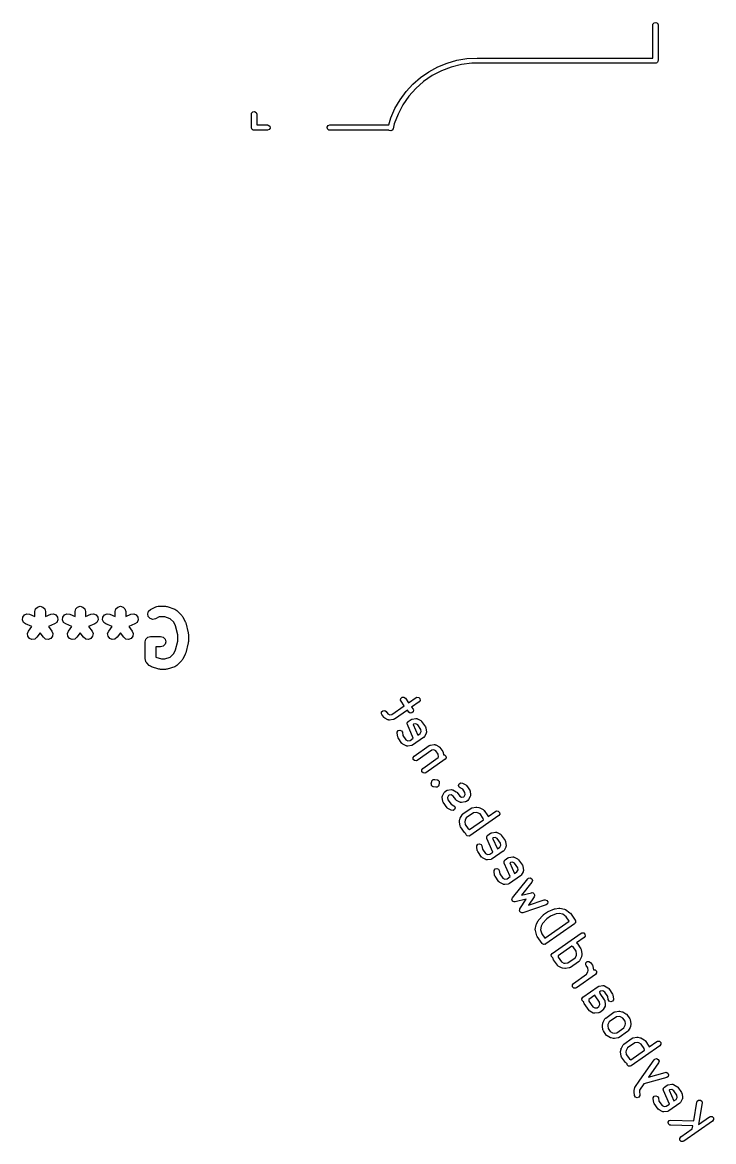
# Model space of a CAD drawing. Extents: x 96.8 to 191.9, y -145.5 to -71.1.
# Drawn here: x 96.78 to 116.47, y -134.67 to -102.8 of the extents above; entities that cross this region are included whole.
import ezdxf

# ---------------------------------------------------------------- set-up
doc = ezdxf.new("R2010")
doc.units = 0
doc.layers.add('BLACK', color=7, linetype='CONTINUOUS')

msp = doc.modelspace()

# ---------------------------------------------------------------- linework, layer by layer
at = {"layer": 'BLACK', "linetype": 'CONTINUOUS'}
for p, q in [((114.733, -102.87), (114.738, -102.844)), ((114.733, -103.811), (114.733, -102.87)), ((114.738, -102.844), (114.77, -102.805)), ((114.77, -102.805), (114.821, -102.796)), ((114.821, -102.796), (114.865, -102.822)), ((114.865, -102.822), (114.883, -102.87)), ((114.883, -102.87), (114.883, -103.886)), ((108.877, -103.953), (109.155, -103.875)), ((109.155, -103.875), (109.44, -103.827)), ((109.44, -103.827), (109.728, -103.811)), ((109.728, -103.811), (109.728, -103.811)), ((109.728, -103.811), (114.733, -103.811)), ((114.882, -103.899), (114.88, -103.902)), ((114.883, -103.886), (114.881, -103.896)), ((114.881, -103.896), (114.882, -103.899)), ((108.119, -104.365), (108.356, -104.2)), ((108.356, -104.2), (108.61, -104.062)), ((108.717, -104.173), (108.453, -104.311)), ((108.61, -104.062), (108.877, -103.953)), ((108.995, -104.068), (108.717, -104.173)), ((109.284, -103.997), (108.995, -104.068)), ((109.579, -103.961), (109.284, -103.997)), ((109.728, -103.961), (109.579, -103.961)), ((114.808, -103.961), (109.728, -103.961)), ((109.728, -103.961), (109.728, -103.961)), ((114.826, -103.954), (114.808, -103.961)), ((114.846, -103.951), (114.826, -103.954)), ((114.85, -103.946), (114.846, -103.951)), ((114.856, -103.943), (114.85, -103.946)), ((114.866, -103.927), (114.856, -103.943)), ((114.878, -103.912), (114.866, -103.927)), ((114.88, -103.902), (114.878, -103.912)), ((107.901, -104.555), (108.119, -104.365)), ((108.208, -104.48), (107.985, -104.676)), ((108.453, -104.311), (108.208, -104.48)), ((107.536, -105.001), (107.706, -104.768)), ((107.706, -104.768), (107.901, -104.555)), ((107.985, -104.676), (107.787, -104.899)), ((107.392, -105.251), (107.536, -105.001)), ((107.618, -105.143), (107.479, -105.406)), ((107.787, -104.899), (107.618, -105.143)), ((103.303, -105.41), (103.308, -105.384)), ((103.303, -105.791), (103.303, -105.41)), ((103.308, -105.384), (103.34, -105.345)), ((103.34, -105.345), (103.391, -105.336)), ((103.391, -105.336), (103.435, -105.362)), ((103.435, -105.362), (103.453, -105.41)), ((103.453, -105.41), (103.453, -105.716)), ((107.276, -105.516), (107.392, -105.251)), ((107.479, -105.406), (107.373, -105.684)), ((103.31, -105.809), (103.303, -105.791)), ((103.313, -105.828), (103.31, -105.809)), ((103.453, -105.716), (103.759, -105.716)), ((103.759, -105.716), (103.785, -105.721)), ((103.785, -105.721), (103.824, -105.753)), ((103.833, -105.804), (103.807, -105.848)), ((103.824, -105.753), (103.833, -105.804)), ((105.463, -105.778), (105.489, -105.734)), ((105.472, -105.828), (105.463, -105.778)), ((105.489, -105.734), (105.537, -105.716)), ((105.537, -105.716), (107.215, -105.716)), ((107.215, -105.716), (107.276, -105.516)), ((107.373, -105.684), (107.337, -105.828)), ((103.318, -105.833), (103.313, -105.828)), ((103.321, -105.839), (103.318, -105.833)), ((103.337, -105.849), (103.321, -105.839)), ((103.352, -105.861), (103.337, -105.849)), ((103.362, -105.863), (103.352, -105.861)), ((103.365, -105.865), (103.362, -105.863)), ((103.368, -105.864), (103.365, -105.865)), ((103.378, -105.866), (103.368, -105.864)), ((103.759, -105.866), (103.378, -105.866)), ((103.807, -105.848), (103.759, -105.866)), ((105.511, -105.861), (105.472, -105.828)), ((105.537, -105.866), (105.511, -105.861)), ((107.218, -105.866), (105.537, -105.866)), ((107.224, -105.874), (107.218, -105.866)), ((107.269, -105.885), (107.224, -105.874)), ((107.312, -105.867), (107.269, -105.885)), ((107.337, -105.828), (107.312, -105.867)), ((107.337, -105.828), (107.337, -105.828)), ((97.1371, -119.574), (97.1572, -119.499)), ((97.1572, -119.499), (97.2121, -119.444)), ((97.2121, -119.444), (97.2871, -119.424)), ((97.2871, -119.424), (97.3621, -119.444)), ((97.3621, -119.444), (97.417, -119.499)), ((97.417, -119.499), (97.4371, -119.574)), ((98.28, -119.574), (98.3001, -119.499)), ((98.3001, -119.499), (98.355, -119.444)), ((98.355, -119.444), (98.43, -119.424)), ((98.43, -119.424), (98.505, -119.444)), ((98.505, -119.444), (98.5599, -119.499)), ((98.5599, -119.499), (98.58, -119.574)), ((99.4229, -119.574), (99.443, -119.499)), ((99.443, -119.499), (99.4979, -119.444)), ((99.4979, -119.444), (99.5729, -119.424)), ((99.5729, -119.424), (99.6479, -119.444)), ((99.6479, -119.444), (99.7028, -119.499)), ((99.7028, -119.499), (99.7229, -119.574)), ((100.376, -119.563), (100.434, -119.511)), ((100.434, -119.511), (100.577, -119.44)), ((100.577, -119.44), (100.611, -119.433)), ((100.611, -119.433), (100.644, -119.424)), ((100.644, -119.424), (100.859, -119.424)), ((100.859, -119.424), (100.882, -119.43)), ((100.882, -119.43), (100.906, -119.432)), ((100.906, -119.432), (101.12, -119.503)), ((101.12, -119.503), (101.149, -119.522)), ((96.7815, -119.81), (96.7907, -119.733)), ((96.8121, -119.881), (96.7815, -119.81)), ((96.7907, -119.733), (96.8372, -119.67)), ((96.8372, -119.67), (96.9086, -119.64)), ((96.9086, -119.64), (96.9857, -119.649)), ((96.9857, -119.649), (97.1371, -119.71)), ((97.1371, -119.71), (97.1371, -119.574)), ((97.4371, -119.574), (97.4371, -119.71)), ((97.4371, -119.71), (97.5886, -119.649)), ((97.5886, -119.649), (97.6657, -119.64)), ((97.6657, -119.64), (97.737, -119.67)), ((97.737, -119.67), (97.7836, -119.733)), ((97.7928, -119.81), (97.7622, -119.881)), ((97.7836, -119.733), (97.7928, -119.81)), ((97.9244, -119.81), (97.9336, -119.733)), ((97.955, -119.881), (97.9244, -119.81)), ((97.9336, -119.733), (97.9801, -119.67)), ((97.9801, -119.67), (98.0515, -119.64)), ((98.0515, -119.64), (98.1286, -119.649)), ((98.1286, -119.649), (98.28, -119.71)), ((98.28, -119.71), (98.28, -119.574)), ((98.58, -119.574), (98.58, -119.71)), ((98.58, -119.71), (98.7314, -119.649)), ((98.7314, -119.649), (98.8085, -119.64)), ((98.8085, -119.64), (98.8799, -119.67)), ((98.8799, -119.67), (98.9264, -119.733)), ((98.9356, -119.81), (98.905, -119.881)), ((98.9264, -119.733), (98.9356, -119.81)), ((99.0672, -119.81), (99.0764, -119.733)), ((99.0978, -119.881), (99.0672, -119.81)), ((99.0764, -119.733), (99.123, -119.67)), ((99.123, -119.67), (99.1943, -119.64)), ((99.1943, -119.64), (99.2714, -119.649)), ((99.2714, -119.649), (99.4229, -119.71)), ((99.4229, -119.71), (99.4229, -119.574)), ((99.7229, -119.574), (99.7229, -119.71)), ((99.7229, -119.71), (99.8743, -119.649)), ((99.8743, -119.649), (99.9514, -119.64)), ((99.9514, -119.64), (100.023, -119.67)), ((100.023, -119.67), (100.069, -119.733)), ((100.078, -119.81), (100.048, -119.881)), ((100.069, -119.733), (100.078, -119.81)), ((100.352, -119.636), (100.376, -119.563)), ((100.367, -119.712), (100.352, -119.636)), ((100.419, -119.771), (100.367, -119.712)), ((100.492, -119.795), (100.419, -119.771)), ((100.569, -119.78), (100.492, -119.795)), ((100.68, -119.724), (100.569, -119.78)), ((100.834, -119.724), (100.68, -119.724)), ((100.992, -119.776), (100.834, -119.724)), ((101.092, -119.877), (100.992, -119.776)), ((101.149, -119.522), (101.179, -119.539)), ((101.179, -119.539), (101.322, -119.682)), ((101.322, -119.682), (101.334, -119.703)), ((101.334, -119.703), (101.35, -119.721)), ((101.35, -119.721), (101.421, -119.864)), ((96.8743, -119.927), (96.8121, -119.881)), ((97.0497, -119.998), (96.8743, -119.927)), ((96.9239, -120.199), (96.9529, -120.127)), ((96.9529, -120.127), (97.0497, -119.998)), ((97.7, -119.927), (97.5246, -119.998)), ((97.5246, -119.998), (97.6214, -120.127)), ((97.6214, -120.127), (97.6504, -120.199)), ((97.7622, -119.881), (97.7, -119.927)), ((98.0171, -119.927), (97.955, -119.881)), ((98.1926, -119.998), (98.0171, -119.927)), ((98.0668, -120.199), (98.0957, -120.127)), ((98.0957, -120.127), (98.1926, -119.998)), ((98.8429, -119.927), (98.6674, -119.998)), ((98.6674, -119.998), (98.7643, -120.127)), ((98.7643, -120.127), (98.7932, -120.199)), ((98.905, -119.881), (98.8429, -119.927)), ((99.16, -119.927), (99.0978, -119.881)), ((99.3354, -119.998), (99.16, -119.927)), ((99.2096, -120.199), (99.2386, -120.127)), ((99.2386, -120.127), (99.3354, -119.998)), ((99.9857, -119.927), (99.8103, -119.998)), ((99.8103, -119.998), (99.9071, -120.127)), ((99.9071, -120.127), (99.9361, -120.199)), ((100.048, -119.881), (99.9857, -119.927)), ((101.146, -119.983), (101.092, -119.877)), ((101.209, -120.235), (101.146, -119.983)), ((101.421, -119.864), (101.425, -119.88)), ((101.425, -119.88), (101.433, -119.895)), ((101.433, -119.895), (101.504, -120.18)), ((96.9349, -120.276), (96.9239, -120.199)), ((96.9829, -120.337), (96.9349, -120.276)), ((97.0549, -120.366), (96.9829, -120.337)), ((97.1318, -120.355), (97.0549, -120.366)), ((97.1929, -120.307), (97.1318, -120.355)), ((97.2871, -120.181), (97.1929, -120.307)), ((97.3814, -120.307), (97.2871, -120.181)), ((97.4425, -120.355), (97.3814, -120.307)), ((97.5194, -120.366), (97.4425, -120.355)), ((97.5914, -120.337), (97.5194, -120.366)), ((97.6394, -120.276), (97.5914, -120.337)), ((97.6504, -120.199), (97.6394, -120.276)), ((98.0778, -120.276), (98.0668, -120.199)), ((98.1257, -120.337), (98.0778, -120.276)), ((98.1978, -120.366), (98.1257, -120.337)), ((98.2746, -120.355), (98.1978, -120.366)), ((98.3357, -120.307), (98.2746, -120.355)), ((98.43, -120.181), (98.3357, -120.307)), ((98.5243, -120.307), (98.43, -120.181)), ((98.5854, -120.355), (98.5243, -120.307)), ((98.6622, -120.366), (98.5854, -120.355)), ((98.7343, -120.337), (98.6622, -120.366)), ((98.7822, -120.276), (98.7343, -120.337)), ((98.7932, -120.199), (98.7822, -120.276)), ((99.2206, -120.276), (99.2096, -120.199)), ((99.2686, -120.337), (99.2206, -120.276)), ((99.3406, -120.366), (99.2686, -120.337)), ((99.4175, -120.355), (99.3406, -120.366)), ((99.4786, -120.307), (99.4175, -120.355)), ((99.5729, -120.181), (99.4786, -120.307)), ((99.6671, -120.307), (99.5729, -120.181)), ((99.7282, -120.355), (99.6671, -120.307)), ((99.8051, -120.366), (99.7282, -120.355)), ((99.8771, -120.337), (99.8051, -120.366)), ((99.9251, -120.276), (99.8771, -120.337)), ((99.9361, -120.199), (99.9251, -120.276)), ((100.28, -120.431), (100.3, -120.356)), ((100.28, -120.931), (100.28, -120.431)), ((100.3, -120.356), (100.355, -120.301)), ((100.355, -120.301), (100.43, -120.281)), ((100.43, -120.281), (100.716, -120.281)), ((100.716, -120.281), (100.791, -120.301)), ((100.791, -120.301), (100.846, -120.356)), ((100.846, -120.356), (100.866, -120.431)), ((100.866, -120.431), (100.846, -120.506)), ((101.146, -120.664), (101.209, -120.413)), ((101.209, -120.413), (101.209, -120.235)), ((101.504, -120.467), (101.433, -120.753)), ((101.504, -120.18), (101.504, -120.199)), ((101.504, -120.199), (101.509, -120.217)), ((101.509, -120.431), (101.504, -120.449)), ((101.504, -120.449), (101.504, -120.467)), ((101.509, -120.217), (101.509, -120.431)), ((100.716, -120.581), (100.58, -120.581)), ((100.58, -120.581), (100.58, -120.869)), ((100.791, -120.561), (100.716, -120.581)), ((100.846, -120.506), (100.791, -120.561)), ((100.992, -120.871), (101.092, -120.771)), ((101.092, -120.771), (101.146, -120.664)), ((101.421, -120.784), (101.35, -120.927)), ((101.425, -120.768), (101.421, -120.784)), ((101.433, -120.753), (101.425, -120.768)), ((100.285, -120.95), (100.28, -120.931)), ((100.285, -120.97), (100.285, -120.95)), ((100.295, -120.987), (100.285, -120.97)), ((100.3, -121.006), (100.295, -120.987)), ((100.314, -121.02), (100.3, -121.006)), ((100.324, -121.037), (100.314, -121.02)), ((100.395, -121.109), (100.324, -121.037)), ((100.425, -121.126), (100.395, -121.109)), ((100.58, -120.869), (100.582, -120.871)), ((100.582, -120.871), (100.74, -120.924)), ((100.74, -120.924), (100.834, -120.924)), ((100.834, -120.924), (100.992, -120.871)), ((101.179, -121.109), (101.149, -121.126)), ((101.322, -120.966), (101.179, -121.109)), ((101.334, -120.945), (101.322, -120.966)), ((101.35, -120.927), (101.334, -120.945)), ((100.454, -121.145), (100.425, -121.126)), ((100.668, -121.216), (100.454, -121.145)), ((100.692, -121.218), (100.668, -121.216)), ((100.716, -121.224), (100.692, -121.218)), ((100.859, -121.224), (100.716, -121.224)), ((100.882, -121.218), (100.859, -121.224)), ((100.906, -121.216), (100.882, -121.218)), ((101.12, -121.145), (100.906, -121.216)), ((101.149, -121.126), (101.12, -121.145)), ((107.553, -122.101), (107.557, -122.049)), ((107.557, -122.049), (107.594, -122.013)), ((107.594, -122.013), (107.645, -122.009)), ((107.645, -122.009), (107.687, -122.038)), ((107.687, -122.038), (107.78, -122.172)), ((107.78, -122.172), (107.992, -122.024)), ((107.992, -122.024), (108.016, -122.013)), ((108.016, -122.013), (108.067, -122.017)), ((108.067, -122.017), (108.103, -122.053)), ((108.103, -122.053), (108.107, -122.104)), ((107.304, -122.505), (107.657, -122.258)), ((107.744, -122.381), (107.376, -122.638)), ((107.564, -122.124), (107.553, -122.101)), ((107.657, -122.258), (107.564, -122.124)), ((107.782, -122.436), (107.744, -122.381)), ((108.078, -122.146), (107.866, -122.295)), ((107.866, -122.295), (107.905, -122.35)), ((107.905, -122.35), (107.916, -122.374)), ((107.916, -122.374), (107.912, -122.425)), ((108.107, -122.104), (108.078, -122.146)), ((107.007, -122.483), (107.011, -122.432)), ((107.018, -122.507), (107.007, -122.483)), ((107.011, -122.432), (107.048, -122.396)), ((107.072, -122.585), (107.018, -122.507)), ((107.048, -122.396), (107.099, -122.391)), ((107.076, -122.587), (107.072, -122.585)), ((107.078, -122.591), (107.076, -122.587)), ((107.098, -122.607), (107.078, -122.591)), ((107.192, -122.658), (107.098, -122.607)), ((107.099, -122.391), (107.141, -122.42)), ((107.141, -122.42), (107.185, -122.484)), ((107.185, -122.484), (107.241, -122.514)), ((107.203, -122.66), (107.192, -122.658)), ((107.213, -122.666), (107.203, -122.66)), ((107.239, -122.666), (107.213, -122.666)), ((107.344, -122.651), (107.239, -122.666)), ((107.241, -122.514), (107.304, -122.505)), ((107.348, -122.649), (107.344, -122.651)), ((107.352, -122.649), (107.348, -122.649)), ((107.376, -122.638), (107.352, -122.649)), ((107.763, -122.713), (107.77, -122.702)), ((107.77, -122.702), (107.848, -122.648)), ((107.824, -122.466), (107.782, -122.436)), ((107.876, -122.461), (107.824, -122.466)), ((107.848, -122.648), (107.871, -122.637)), ((107.871, -122.637), (107.876, -122.637)), ((107.912, -122.425), (107.876, -122.461)), ((107.876, -122.637), (107.88, -122.635)), ((107.88, -122.635), (107.985, -122.619)), ((107.985, -122.619), (108.011, -122.62)), ((108.011, -122.62), (108.021, -122.626)), ((108.021, -122.626), (108.032, -122.628)), ((108.032, -122.628), (108.125, -122.678)), ((108.125, -122.678), (108.146, -122.694)), ((108.146, -122.694), (108.147, -122.699)), ((108.147, -122.699), (108.151, -122.701)), ((108.151, -122.701), (108.26, -122.857)), ((107.454, -123.032), (107.455, -123.006)), ((107.455, -123.006), (107.481, -122.963)), ((107.481, -122.963), (107.53, -122.946)), ((107.53, -122.946), (107.578, -122.965)), ((107.578, -122.965), (107.602, -123.01)), ((107.602, -123.01), (107.615, -123.098)), ((107.738, -122.769), (107.741, -122.757)), ((107.744, -122.794), (107.738, -122.769)), ((107.74, -122.744), (107.748, -122.733)), ((107.741, -122.757), (107.74, -122.744)), ((107.914, -123.182), (107.744, -122.794)), ((107.748, -122.733), (107.752, -122.719)), ((107.752, -122.719), (107.763, -122.713)), ((107.919, -122.781), (107.906, -122.79)), ((107.906, -122.79), (108.04, -123.095)), ((107.982, -122.771), (107.919, -122.781)), ((108.038, -122.802), (107.982, -122.771)), ((108.127, -122.929), (108.038, -122.802)), ((108.106, -123.048), (108.137, -122.992)), ((108.137, -122.992), (108.127, -122.929)), ((108.26, -122.857), (108.271, -122.881)), ((108.271, -122.881), (108.271, -122.885)), ((108.271, -122.885), (108.273, -122.889)), ((108.273, -122.889), (108.289, -122.995)), ((108.288, -123.021), (108.282, -123.03)), ((108.289, -122.995), (108.288, -123.021)), ((107.469, -123.138), (107.454, -123.032)), ((107.472, -123.142), (107.469, -123.138)), ((107.471, -123.146), (107.472, -123.142)), ((107.482, -123.17), (107.471, -123.146)), ((107.591, -123.326), (107.482, -123.17)), ((107.595, -123.328), (107.591, -123.326)), ((107.597, -123.332), (107.595, -123.328)), ((107.617, -123.349), (107.597, -123.332)), ((107.615, -123.098), (107.704, -123.225)), ((107.704, -123.225), (107.76, -123.256)), ((107.76, -123.256), (107.823, -123.246)), ((107.823, -123.246), (107.914, -123.182)), ((108.207, -123.161), (107.895, -123.379)), ((108.04, -123.095), (108.106, -123.048)), ((108.209, -123.157), (108.207, -123.161)), ((108.214, -123.155), (108.209, -123.157)), ((108.23, -123.135), (108.214, -123.155)), ((108.281, -123.041), (108.23, -123.135)), ((108.282, -123.03), (108.281, -123.041)), ((107.711, -123.399), (107.617, -123.349)), ((107.722, -123.401), (107.711, -123.399)), ((107.731, -123.407), (107.722, -123.401)), ((107.757, -123.408), (107.731, -123.407)), ((107.863, -123.392), (107.757, -123.408)), ((107.867, -123.39), (107.863, -123.392)), ((107.871, -123.39), (107.867, -123.39)), ((107.895, -123.379), (107.871, -123.39)), ((107.938, -123.689), (108.367, -123.389)), ((108.438, -123.522), (108.024, -123.812)), ((108.367, -123.389), (108.39, -123.378)), ((108.39, -123.378), (108.395, -123.378)), ((108.395, -123.378), (108.399, -123.376)), ((108.399, -123.376), (108.504, -123.361)), ((108.501, -123.513), (108.438, -123.522)), ((108.557, -123.543), (108.501, -123.513)), ((108.504, -123.361), (108.53, -123.361)), ((108.53, -123.361), (108.54, -123.367)), ((108.54, -123.367), (108.551, -123.369)), ((108.551, -123.369), (108.644, -123.419)), ((108.619, -123.631), (108.557, -123.543)), ((108.63, -123.707), (108.619, -123.631)), ((108.644, -123.419), (108.665, -123.436)), ((108.665, -123.436), (108.666, -123.44)), ((108.666, -123.44), (108.67, -123.442)), ((108.67, -123.442), (108.752, -123.559)), ((108.752, -123.559), (108.763, -123.583)), ((108.763, -123.583), (108.763, -123.587)), ((108.763, -123.587), (108.765, -123.591)), ((108.765, -123.591), (108.773, -123.649)), ((108.773, -123.649), (108.804, -123.651)), ((108.804, -123.651), (108.841, -123.688)), ((107.908, -123.731), (107.938, -123.689)), ((107.913, -123.782), (107.908, -123.731)), ((107.949, -123.819), (107.913, -123.782)), ((108, -123.823), (107.949, -123.819)), ((108.024, -123.812), (108, -123.823)), ((108.183, -124.04), (108.626, -123.73)), ((108.816, -123.781), (108.269, -124.163)), ((108.626, -123.73), (108.63, -123.707)), ((108.845, -123.739), (108.816, -123.781)), ((108.841, -123.688), (108.845, -123.739)), ((108.154, -124.082), (108.183, -124.04)), ((108.158, -124.134), (108.154, -124.082)), ((108.195, -124.17), (108.158, -124.134)), ((108.246, -124.174), (108.195, -124.17)), ((108.269, -124.163), (108.246, -124.174)), ((108.426, -124.479), (108.437, -124.413)), ((108.429, -124.498), (108.426, -124.479)), ((108.429, -124.518), (108.429, -124.498)), ((108.431, -124.52), (108.429, -124.518)), ((108.432, -124.524), (108.431, -124.52)), ((108.434, -124.526), (108.432, -124.524)), ((108.435, -124.529), (108.434, -124.526)), ((108.45, -124.542), (108.435, -124.529)), ((108.437, -124.413), (108.441, -124.403)), ((108.441, -124.4), (108.443, -124.397)), ((108.441, -124.403), (108.441, -124.4)), ((108.443, -124.397), (108.446, -124.388)), ((108.446, -124.388), (108.461, -124.376)), ((108.462, -124.557), (108.45, -124.542)), ((108.461, -124.376), (108.474, -124.361)), ((108.466, -124.558), (108.462, -124.557)), ((108.468, -124.56), (108.466, -124.558)), ((108.471, -124.56), (108.468, -124.56)), ((108.474, -124.562), (108.471, -124.56)), ((108.471, -124.56), (108.471, -124.56)), ((108.474, -124.361), (108.48, -124.359)), ((108.477, -124.562), (108.474, -124.562)), ((108.487, -124.566), (108.477, -124.562)), ((108.48, -124.359), (108.486, -124.355)), ((108.486, -124.355), (108.505, -124.355)), ((108.553, -124.577), (108.487, -124.566)), ((108.505, -124.355), (108.524, -124.352)), ((108.524, -124.352), (108.591, -124.363)), ((108.572, -124.574), (108.553, -124.577)), ((108.592, -124.574), (108.572, -124.574)), ((108.591, -124.363), (108.6, -124.367)), ((108.597, -124.57), (108.592, -124.574)), ((108.603, -124.569), (108.597, -124.57)), ((108.6, -124.367), (108.603, -124.367)), ((108.603, -124.367), (108.606, -124.369)), ((108.616, -124.554), (108.603, -124.569)), ((108.606, -124.369), (108.606, -124.369)), ((108.606, -124.369), (108.609, -124.369)), ((108.609, -124.369), (108.611, -124.371)), ((108.611, -124.371), (108.615, -124.372)), ((108.615, -124.372), (108.628, -124.387)), ((108.631, -124.541), (108.616, -124.554)), ((108.628, -124.387), (108.643, -124.4)), ((108.634, -124.532), (108.631, -124.541)), ((108.636, -124.529), (108.634, -124.532)), ((108.64, -124.517), (108.636, -124.526)), ((108.636, -124.526), (108.636, -124.529)), ((108.651, -124.45), (108.64, -124.517)), ((108.643, -124.4), (108.643, -124.403)), ((108.643, -124.403), (108.646, -124.406)), ((108.646, -124.406), (108.646, -124.409)), ((108.646, -124.409), (108.648, -124.412)), ((108.648, -124.412), (108.648, -124.431)), ((108.648, -124.431), (108.651, -124.45)), ((109.205, -124.529), (109.221, -124.48)), ((109.224, -124.577), (109.205, -124.529)), ((109.221, -124.48), (109.265, -124.453)), ((109.244, -124.593), (109.224, -124.577)), ((109.322, -124.635), (109.244, -124.593)), ((109.265, -124.453), (109.316, -124.461)), ((109.316, -124.461), (109.409, -124.512)), ((109.409, -124.512), (109.43, -124.528)), ((109.43, -124.528), (109.431, -124.532)), ((109.431, -124.532), (109.435, -124.535)), ((109.435, -124.535), (109.517, -124.652)), ((108.738, -124.84), (108.744, -124.83)), ((108.738, -124.866), (108.738, -124.84)), ((108.753, -124.971), (108.738, -124.866)), ((108.744, -124.83), (108.746, -124.819)), ((108.746, -124.819), (108.796, -124.725)), ((108.796, -124.725), (108.813, -124.705)), ((108.813, -124.705), (108.817, -124.703)), ((108.817, -124.703), (108.819, -124.7)), ((108.819, -124.7), (108.858, -124.672)), ((108.858, -124.672), (108.882, -124.661)), ((108.882, -124.661), (108.886, -124.662)), ((108.886, -124.662), (108.89, -124.66)), ((108.89, -124.66), (108.996, -124.644)), ((108.92, -124.812), (108.89, -124.868)), ((108.89, -124.868), (108.899, -124.931)), ((108.899, -124.931), (108.988, -125.058)), ((108.93, -124.805), (108.92, -124.812)), ((108.993, -124.796), (108.93, -124.805)), ((109.049, -124.826), (108.993, -124.796)), ((108.996, -124.644), (109.022, -124.645)), ((109.022, -124.645), (109.031, -124.65)), ((109.031, -124.65), (109.042, -124.652)), ((109.042, -124.652), (109.136, -124.703)), ((109.121, -124.929), (109.049, -124.826)), ((109.125, -124.931), (109.121, -124.929)), ((109.126, -124.936), (109.125, -124.931)), ((109.136, -124.703), (109.156, -124.719)), ((109.156, -124.719), (109.158, -124.723)), ((109.158, -124.723), (109.162, -124.726)), ((109.162, -124.726), (109.234, -124.828)), ((109.234, -124.828), (109.29, -124.859)), ((109.29, -124.859), (109.353, -124.849)), ((109.384, -124.723), (109.322, -124.635)), ((109.353, -124.849), (109.363, -124.842)), ((109.363, -124.842), (109.393, -124.786)), ((109.393, -124.786), (109.384, -124.723)), ((109.486, -124.929), (109.47, -124.95)), ((109.537, -124.836), (109.486, -124.929)), ((109.517, -124.652), (109.528, -124.675)), ((109.528, -124.675), (109.527, -124.68)), ((109.527, -124.68), (109.53, -124.684)), ((109.53, -124.684), (109.545, -124.789)), ((109.539, -124.825), (109.537, -124.836)), ((109.544, -124.815), (109.539, -124.825)), ((109.545, -124.789), (109.544, -124.815)), ((108.755, -124.975), (108.753, -124.971)), ((108.755, -124.979), (108.755, -124.975)), ((108.766, -125.003), (108.755, -124.979)), ((108.875, -125.159), (108.766, -125.003)), ((108.879, -125.162), (108.875, -125.159)), ((108.88, -125.166), (108.879, -125.162)), ((108.901, -125.182), (108.88, -125.166)), ((108.995, -125.233), (108.901, -125.182)), ((108.988, -125.058), (109.066, -125.101)), ((109.045, -125.24), (108.995, -125.233)), ((109.089, -125.213), (109.045, -125.24)), ((109.066, -125.101), (109.086, -125.117)), ((109.086, -125.117), (109.105, -125.165)), ((109.105, -125.165), (109.089, -125.213)), ((109.147, -124.952), (109.126, -124.936)), ((109.24, -125.002), (109.147, -124.952)), ((109.251, -125.004), (109.24, -125.002)), ((109.261, -125.01), (109.251, -125.004)), ((109.287, -125.011), (109.261, -125.01)), ((109.392, -124.995), (109.287, -125.011)), ((109.323, -125.335), (109.557, -125.172)), ((109.396, -124.993), (109.392, -124.995)), ((109.401, -124.993), (109.396, -124.993)), ((109.424, -124.982), (109.401, -124.993)), ((109.463, -124.955), (109.424, -124.982)), ((109.466, -124.951), (109.463, -124.955)), ((109.47, -124.95), (109.466, -124.951)), ((109.557, -125.172), (109.58, -125.161)), ((109.58, -125.161), (109.585, -125.161)), ((109.585, -125.161), (109.589, -125.159)), ((109.589, -125.159), (109.694, -125.143)), ((109.694, -125.143), (109.717, -125.144)), ((109.717, -125.144), (109.718, -125.143)), ((109.718, -125.143), (109.784, -125.155)), ((109.784, -125.155), (109.806, -125.163)), ((109.806, -125.163), (109.807, -125.163)), ((109.807, -125.163), (109.901, -125.214)), ((109.901, -125.214), (109.921, -125.23)), ((109.921, -125.23), (109.923, -125.234)), ((109.923, -125.234), (109.927, -125.237)), ((109.927, -125.237), (110.036, -125.393)), ((110.259, -125.261), (110.283, -125.25)), ((110.283, -125.25), (110.334, -125.255)), ((109.229, -125.544), (109.241, -125.477)), ((109.23, -125.545), (109.229, -125.544)), ((109.229, -125.568), (109.23, -125.545)), ((109.245, -125.673), (109.229, -125.568)), ((109.241, -125.477), (109.249, -125.456)), ((109.249, -125.455), (109.3, -125.361)), ((109.249, -125.456), (109.249, -125.455)), ((109.3, -125.361), (109.316, -125.341)), ((109.316, -125.341), (109.32, -125.339)), ((109.32, -125.339), (109.323, -125.335)), ((109.387, -125.515), (109.379, -125.558)), ((109.379, -125.558), (109.391, -125.634)), ((109.423, -125.448), (109.387, -125.515)), ((109.628, -125.305), (109.423, -125.448)), ((109.517, -125.781), (109.909, -125.506)), ((110.345, -125.384), (109.526, -125.958)), ((109.704, -125.293), (109.628, -125.305)), ((109.746, -125.301), (109.704, -125.293)), ((109.814, -125.337), (109.746, -125.301)), ((109.903, -125.464), (109.814, -125.337)), ((109.909, -125.506), (109.903, -125.464)), ((110.036, -125.393), (110.044, -125.411)), ((110.044, -125.411), (110.259, -125.261)), ((110.334, -125.255), (110.37, -125.291)), ((110.374, -125.342), (110.345, -125.384)), ((110.37, -125.291), (110.374, -125.342)), ((109.247, -125.677), (109.245, -125.673)), ((109.247, -125.682), (109.247, -125.677)), ((109.258, -125.705), (109.247, -125.682)), ((109.367, -125.861), (109.258, -125.705)), ((109.37, -125.864), (109.367, -125.861)), ((109.372, -125.868), (109.37, -125.864)), ((109.393, -125.884), (109.372, -125.868)), ((109.391, -125.634), (109.48, -125.761)), ((109.412, -125.895), (109.393, -125.884)), ((109.48, -125.761), (109.517, -125.781)), ((110.037, -125.94), (110.115, -125.885)), ((110.115, -125.885), (110.138, -125.874)), ((110.138, -125.874), (110.143, -125.875)), ((110.143, -125.875), (110.147, -125.873)), ((110.147, -125.873), (110.252, -125.857)), ((110.252, -125.857), (110.278, -125.858)), ((110.278, -125.858), (110.288, -125.864)), ((110.288, -125.864), (110.299, -125.865)), ((110.299, -125.865), (110.392, -125.916)), ((109.415, -125.928), (109.412, -125.895)), ((109.451, -125.964), (109.415, -125.928)), ((109.502, -125.969), (109.451, -125.964)), ((109.526, -125.958), (109.502, -125.969)), ((109.722, -126.244), (109.748, -126.2)), ((109.748, -126.2), (109.797, -126.184)), ((109.797, -126.184), (109.845, -126.203)), ((109.845, -126.203), (109.869, -126.248)), ((110.005, -126.006), (110.008, -125.994)), ((110.011, -126.032), (110.005, -126.006)), ((110.007, -125.982), (110.015, -125.97)), ((110.008, -125.994), (110.007, -125.982)), ((110.181, -126.42), (110.011, -126.032)), ((110.015, -125.97), (110.019, -125.957)), ((110.019, -125.957), (110.03, -125.95)), ((110.03, -125.95), (110.037, -125.94)), ((110.186, -126.018), (110.173, -126.028)), ((110.173, -126.028), (110.307, -126.332)), ((110.249, -126.009), (110.186, -126.018)), ((110.305, -126.039), (110.249, -126.009)), ((110.394, -126.166), (110.305, -126.039)), ((110.392, -125.916), (110.413, -125.932)), ((110.404, -126.229), (110.394, -126.166)), ((110.413, -125.932), (110.414, -125.936)), ((110.414, -125.936), (110.418, -125.939)), ((110.418, -125.939), (110.527, -126.095)), ((110.527, -126.095), (110.538, -126.118)), ((110.538, -126.118), (110.538, -126.123)), ((110.538, -126.123), (110.54, -126.127)), ((110.54, -126.127), (110.556, -126.232)), ((109.721, -126.27), (109.722, -126.244)), ((109.736, -126.375), (109.721, -126.27)), ((109.739, -126.379), (109.736, -126.375)), ((109.738, -126.384), (109.739, -126.379)), ((109.749, -126.407), (109.738, -126.384)), ((109.858, -126.563), (109.749, -126.407)), ((109.869, -126.248), (109.882, -126.336)), ((109.882, -126.336), (109.971, -126.463)), ((109.971, -126.463), (110.027, -126.493)), ((110.027, -126.493), (110.09, -126.484)), ((110.09, -126.484), (110.181, -126.42)), ((110.474, -126.398), (110.162, -126.617)), ((110.307, -126.332), (110.373, -126.286)), ((110.373, -126.286), (110.404, -126.229)), ((110.476, -126.395), (110.474, -126.398)), ((110.481, -126.393), (110.476, -126.395)), ((110.497, -126.373), (110.481, -126.393)), ((110.548, -126.279), (110.497, -126.373)), ((110.549, -126.268), (110.548, -126.279)), ((110.555, -126.258), (110.549, -126.268)), ((110.556, -126.232), (110.555, -126.258)), ((109.862, -126.566), (109.858, -126.563)), ((109.864, -126.57), (109.862, -126.566)), ((109.884, -126.586), (109.864, -126.57)), ((109.978, -126.637), (109.884, -126.586)), ((109.989, -126.639), (109.978, -126.637)), ((109.998, -126.644), (109.989, -126.639)), ((110.024, -126.645), (109.998, -126.644)), ((110.13, -126.63), (110.024, -126.645)), ((110.134, -126.627), (110.13, -126.63)), ((110.138, -126.628), (110.134, -126.627)), ((110.162, -126.617), (110.138, -126.628)), ((110.497, -126.708), (110.5, -126.696)), ((110.503, -126.734), (110.497, -126.708)), ((110.499, -126.684), (110.507, -126.673)), ((110.5, -126.696), (110.499, -126.684)), ((110.673, -127.122), (110.503, -126.734)), ((110.507, -126.673), (110.511, -126.659)), ((110.511, -126.659), (110.521, -126.652)), ((110.521, -126.652), (110.528, -126.642)), ((110.528, -126.642), (110.606, -126.587)), ((110.606, -126.587), (110.63, -126.576)), ((110.63, -126.576), (110.634, -126.577)), ((110.634, -126.577), (110.638, -126.575)), ((110.638, -126.575), (110.744, -126.559)), ((110.678, -126.72), (110.665, -126.73)), ((110.665, -126.73), (110.798, -127.034)), ((110.741, -126.711), (110.678, -126.72)), ((110.797, -126.742), (110.741, -126.711)), ((110.744, -126.559), (110.77, -126.56)), ((110.77, -126.56), (110.779, -126.566)), ((110.779, -126.566), (110.79, -126.567)), ((110.79, -126.567), (110.884, -126.618)), ((110.886, -126.869), (110.797, -126.742)), ((110.884, -126.618), (110.904, -126.634)), ((110.904, -126.634), (110.906, -126.638)), ((110.906, -126.638), (110.91, -126.641)), ((110.91, -126.641), (111.019, -126.797)), ((111.019, -126.797), (111.03, -126.821)), ((111.03, -126.821), (111.03, -126.825)), ((111.03, -126.825), (111.032, -126.829)), ((111.032, -126.829), (111.047, -126.934)), ((110.212, -126.972), (110.213, -126.946)), ((110.228, -127.077), (110.212, -126.972)), ((110.213, -126.946), (110.24, -126.902)), ((110.23, -127.081), (110.228, -127.077)), ((110.23, -127.086), (110.23, -127.081)), ((110.241, -127.109), (110.23, -127.086)), ((110.24, -126.902), (110.289, -126.886)), ((110.35, -127.265), (110.241, -127.109)), ((110.289, -126.886), (110.336, -126.905)), ((110.336, -126.905), (110.361, -126.95)), ((110.361, -126.95), (110.374, -127.038)), ((110.374, -127.038), (110.463, -127.165)), ((110.463, -127.165), (110.519, -127.195)), ((110.582, -127.186), (110.673, -127.122)), ((110.966, -127.1), (110.653, -127.319)), ((110.798, -127.034), (110.865, -126.988)), ((110.865, -126.988), (110.895, -126.932)), ((110.895, -126.932), (110.886, -126.869)), ((110.968, -127.097), (110.966, -127.1)), ((110.972, -127.095), (110.968, -127.097)), ((110.988, -127.075), (110.972, -127.095)), ((111.039, -126.981), (110.988, -127.075)), ((111.041, -126.97), (111.039, -126.981)), ((111.047, -126.96), (111.041, -126.97)), ((111.047, -126.934), (111.047, -126.96)), ((111.192, -127.166), (111.243, -127.156)), ((111.243, -127.156), (111.287, -127.181)), ((110.354, -127.268), (110.35, -127.265)), ((110.355, -127.272), (110.354, -127.268)), ((110.376, -127.288), (110.355, -127.272)), ((110.469, -127.339), (110.376, -127.288)), ((110.481, -127.341), (110.469, -127.339)), ((110.49, -127.347), (110.481, -127.341)), ((110.516, -127.347), (110.49, -127.347)), ((110.621, -127.332), (110.516, -127.347)), ((110.519, -127.195), (110.582, -127.186)), ((110.625, -127.33), (110.621, -127.332)), ((110.63, -127.33), (110.625, -127.33)), ((110.653, -127.319), (110.63, -127.33)), ((110.736, -127.721), (111.172, -127.183)), ((111.289, -127.277), (110.99, -127.645)), ((111.172, -127.183), (111.192, -127.166)), ((111.287, -127.181), (111.306, -127.229)), ((111.306, -127.229), (111.289, -127.277)), ((110.719, -127.77), (110.727, -127.747)), ((110.719, -127.771), (110.719, -127.77)), ((110.719, -127.773), (110.719, -127.771)), ((110.729, -127.795), (110.719, -127.773)), ((110.727, -127.747), (110.734, -127.724)), ((110.737, -127.818), (110.729, -127.795)), ((110.734, -127.724), (110.735, -127.723)), ((110.735, -127.723), (110.736, -127.721)), ((111.128, -127.767), (110.811, -127.842)), ((110.95, -128.039), (111.128, -127.767)), ((110.99, -127.645), (111.276, -127.578)), ((111.356, -127.692), (111.195, -127.938)), ((111.195, -127.938), (111.643, -127.783)), ((111.276, -127.578), (111.295, -127.577)), ((111.295, -127.577), (111.297, -127.577)), ((111.297, -127.577), (111.299, -127.577)), ((111.299, -127.577), (111.302, -127.577)), ((111.302, -127.577), (111.323, -127.587)), ((111.323, -127.587), (111.345, -127.597)), ((111.345, -127.597), (111.346, -127.599)), ((111.346, -127.599), (111.348, -127.6)), ((111.348, -127.6), (111.357, -127.622)), ((111.361, -127.67), (111.356, -127.692)), ((111.357, -127.622), (111.368, -127.643)), ((111.368, -127.647), (111.361, -127.67)), ((111.368, -127.643), (111.367, -127.645)), ((111.367, -127.645), (111.368, -127.647)), ((111.643, -127.783), (111.669, -127.779)), ((111.669, -127.779), (111.717, -127.798)), ((111.717, -127.798), (111.742, -127.842)), ((110.739, -127.818), (110.737, -127.818)), ((110.739, -127.82), (110.739, -127.818)), ((110.761, -127.831), (110.739, -127.82)), ((110.782, -127.843), (110.761, -127.831)), ((110.784, -127.842), (110.782, -127.843)), ((110.785, -127.843), (110.784, -127.842)), ((110.811, -127.842), (110.785, -127.843)), ((110.938, -128.089), (110.943, -128.066)), ((110.939, -128.091), (110.938, -128.089)), ((110.938, -128.092), (110.939, -128.091)), ((110.95, -128.114), (110.938, -128.092)), ((110.943, -128.066), (110.948, -128.042)), ((110.948, -128.042), (110.949, -128.041)), ((110.949, -128.041), (110.95, -128.039)), ((110.961, -128.135), (110.95, -128.114)), ((111.692, -127.925), (111.037, -128.151)), ((111.621, -128.202), (111.738, -128.12)), ((111.732, -127.893), (111.692, -127.925)), ((111.742, -127.842), (111.732, -127.893)), ((111.738, -128.12), (111.751, -128.114)), ((111.751, -128.114), (111.754, -128.112)), ((111.754, -128.112), (111.937, -128.042)), ((111.937, -128.042), (111.95, -128.039)), ((111.95, -128.039), (111.953, -128.037)), ((111.953, -128.037), (112.059, -128.022)), ((112.059, -128.022), (112.081, -128.022)), ((112.081, -128.022), (112.083, -128.022)), ((112.083, -128.022), (112.215, -128.046)), ((112.215, -128.046), (112.24, -128.054)), ((112.24, -128.054), (112.243, -128.058)), ((112.243, -128.058), (112.247, -128.059)), ((112.247, -128.059), (112.368, -128.149)), ((110.962, -128.136), (110.961, -128.135)), ((110.963, -128.137), (110.962, -128.136)), ((110.986, -128.146), (110.963, -128.137)), ((111.008, -128.155), (110.986, -128.146)), ((111.01, -128.155), (111.008, -128.155)), ((111.011, -128.156), (111.01, -128.155)), ((111.037, -128.151), (111.011, -128.156)), ((111.419, -128.47), (111.469, -128.376)), ((111.469, -128.376), (111.477, -128.366)), ((111.477, -128.366), (111.479, -128.363)), ((111.479, -128.363), (111.607, -128.215)), ((111.714, -128.32), (111.597, -128.455)), ((111.607, -128.215), (111.619, -128.205)), ((111.619, -128.205), (111.621, -128.202)), ((111.659, -128.873), (112.355, -128.386)), ((111.816, -128.249), (111.714, -128.32)), ((111.983, -128.185), (111.816, -128.249)), ((112.069, -128.172), (111.983, -128.185)), ((112.172, -128.19), (112.069, -128.172)), ((112.269, -128.262), (112.172, -128.19)), ((112.355, -128.386), (112.269, -128.262)), ((112.368, -128.149), (112.383, -128.165)), ((112.383, -128.165), (112.385, -128.166)), ((112.385, -128.166), (112.521, -128.361)), ((112.528, -128.436), (112.514, -128.45)), ((112.521, -128.361), (112.525, -128.37)), ((112.525, -128.37), (112.528, -128.372)), ((112.528, -128.372), (112.528, -128.376)), ((112.528, -128.376), (112.532, -128.385)), ((112.532, -128.424), (112.528, -128.429)), ((112.528, -128.429), (112.528, -128.436)), ((112.532, -128.385), (112.53, -128.404)), ((112.53, -128.404), (112.532, -128.424)), ((111.386, -128.634), (111.388, -128.63)), ((111.389, -128.66), (111.386, -128.634)), ((111.387, -128.625), (111.411, -128.493)), ((111.388, -128.63), (111.387, -128.625)), ((111.432, -128.804), (111.389, -128.66)), ((111.411, -128.493), (111.418, -128.472)), ((111.418, -128.472), (111.419, -128.47)), ((111.556, -128.531), (111.538, -128.634)), ((111.538, -128.634), (111.572, -128.75)), ((111.597, -128.455), (111.556, -128.531)), ((111.572, -128.75), (111.659, -128.873)), ((112.503, -128.466), (111.684, -129.039)), ((111.871, -129.306), (112.69, -128.733)), ((112.514, -128.45), (112.503, -128.466)), ((112.69, -128.733), (112.713, -128.722)), ((112.713, -128.722), (112.765, -128.726)), ((112.765, -128.726), (112.801, -128.763)), ((111.433, -128.805), (111.432, -128.804)), ((111.443, -128.826), (111.433, -128.805)), ((111.579, -129.021), (111.443, -128.826)), ((111.595, -129.032), (111.579, -129.021)), ((111.609, -129.046), (111.595, -129.032)), ((111.616, -129.046), (111.609, -129.046)), ((111.621, -129.05), (111.616, -129.046)), ((111.641, -129.048), (111.621, -129.05)), ((111.66, -129.05), (111.641, -129.048)), ((111.669, -129.046), (111.66, -129.05)), ((111.672, -129.046), (111.669, -129.046)), ((111.675, -129.043), (111.672, -129.046)), ((111.684, -129.039), (111.675, -129.043)), ((112.776, -128.856), (112.561, -129.006)), ((112.561, -129.006), (112.571, -129.014)), ((112.571, -129.014), (112.572, -129.018)), ((112.572, -129.018), (112.576, -129.02)), ((112.576, -129.02), (112.685, -129.176)), ((112.805, -128.814), (112.776, -128.856)), ((112.801, -128.763), (112.805, -128.814)), ((111.841, -129.348), (111.871, -129.306)), ((111.846, -129.399), (111.841, -129.348)), ((112.426, -129.101), (112.034, -129.375)), ((112.034, -129.375), (112.04, -129.417)), ((112.463, -129.121), (112.426, -129.101)), ((112.552, -129.248), (112.463, -129.121)), ((112.519, -129.433), (112.556, -129.366)), ((112.563, -129.324), (112.552, -129.248)), ((112.556, -129.366), (112.563, -129.324)), ((112.685, -129.176), (112.696, -129.2)), ((112.696, -129.2), (112.696, -129.205)), ((112.696, -129.205), (112.698, -129.208)), ((112.698, -129.208), (112.714, -129.314)), ((112.713, -129.338), (112.701, -129.404)), ((112.714, -129.314), (112.713, -129.336)), ((112.713, -129.336), (112.713, -129.338)), ((111.882, -129.436), (111.846, -129.399)), ((111.891, -129.437), (111.882, -129.436)), ((111.894, -129.457), (111.891, -129.437)), ((111.896, -129.461), (111.894, -129.457)), ((111.896, -129.465), (111.896, -129.461)), ((111.907, -129.489), (111.896, -129.465)), ((112.016, -129.645), (111.907, -129.489)), ((112.02, -129.647), (112.016, -129.645)), ((112.021, -129.652), (112.02, -129.647)), ((112.042, -129.668), (112.021, -129.652)), ((112.04, -129.417), (112.129, -129.544)), ((112.136, -129.718), (112.042, -129.668)), ((112.129, -129.544), (112.196, -129.581)), ((112.196, -129.581), (112.239, -129.588)), ((112.239, -129.588), (112.314, -129.577)), ((112.314, -129.577), (112.519, -129.433)), ((112.386, -129.71), (112.362, -129.721)), ((112.62, -129.546), (112.386, -129.71)), ((112.623, -129.543), (112.62, -129.546)), ((112.627, -129.541), (112.623, -129.543)), ((112.643, -129.52), (112.627, -129.541)), ((112.694, -129.427), (112.643, -129.52)), ((112.701, -129.404), (112.694, -129.425)), ((112.694, -129.425), (112.694, -129.427)), ((112.824, -129.629), (112.829, -129.578)), ((112.835, -129.653), (112.824, -129.629)), ((112.829, -129.578), (112.865, -129.542)), ((112.88, -129.716), (112.835, -129.653)), ((112.865, -129.542), (112.916, -129.537)), ((112.916, -129.537), (112.958, -129.567)), ((112.958, -129.567), (113.013, -129.645)), ((113.013, -129.645), (113.024, -129.668)), ((113.024, -129.668), (113.024, -129.673)), ((113.024, -129.673), (113.026, -129.677)), ((113.026, -129.677), (113.04, -129.772)), ((112.137, -129.719), (112.136, -129.718)), ((112.158, -129.726), (112.137, -129.719)), ((112.225, -129.738), (112.158, -129.726)), ((112.226, -129.738), (112.225, -129.738)), ((112.249, -129.738), (112.226, -129.738)), ((112.354, -129.723), (112.249, -129.738)), ((112.358, -129.721), (112.354, -129.723)), ((112.362, -129.721), (112.358, -129.721)), ((112.472, -130.165), (112.847, -129.902)), ((113.104, -129.905), (112.558, -130.287)), ((112.847, -129.902), (112.884, -129.834)), ((112.891, -129.792), (112.88, -129.716)), ((112.884, -129.834), (112.891, -129.792)), ((113.04, -129.772), (113.041, -129.771)), ((113.041, -129.771), (113.092, -129.776)), ((113.092, -129.776), (113.129, -129.812)), ((113.133, -129.863), (113.104, -129.905)), ((113.129, -129.812), (113.133, -129.863)), ((112.442, -130.207), (112.472, -130.165)), ((112.447, -130.258), (112.442, -130.207)), ((112.483, -130.294), (112.447, -130.258)), ((112.534, -130.298), (112.483, -130.294)), ((112.558, -130.287), (112.534, -130.298)), ((112.745, -130.555), (113.174, -130.254)), ((113.174, -130.254), (113.197, -130.243)), ((113.197, -130.243), (113.202, -130.244)), ((113.202, -130.244), (113.206, -130.241)), ((113.206, -130.241), (113.311, -130.226)), ((113.311, -130.226), (113.337, -130.226)), ((113.337, -130.226), (113.347, -130.232)), ((113.347, -130.232), (113.358, -130.234)), ((113.358, -130.234), (113.451, -130.285)), ((113.451, -130.285), (113.472, -130.301)), ((113.472, -130.301), (113.474, -130.305)), ((113.474, -130.305), (113.477, -130.308)), ((113.477, -130.308), (113.586, -130.464)), ((112.715, -130.597), (112.745, -130.555)), ((112.72, -130.648), (112.715, -130.597)), ((112.756, -130.684), (112.72, -130.648)), ((113.084, -130.5), (112.908, -130.624)), ((112.908, -130.624), (112.914, -130.666)), ((112.914, -130.666), (113.03, -130.832)), ((113.093, -130.519), (113.084, -130.5)), ((113.219, -130.699), (113.093, -130.519)), ((113.245, -130.387), (113.22, -130.405)), ((113.22, -130.405), (113.226, -130.447)), ((113.226, -130.447), (113.352, -130.628)), ((113.308, -130.378), (113.245, -130.387)), ((113.364, -130.408), (113.308, -130.378)), ((113.352, -130.628), (113.363, -130.651)), ((113.363, -130.651), (113.363, -130.656)), ((113.363, -130.656), (113.365, -130.66)), ((113.453, -130.535), (113.364, -130.408)), ((113.365, -130.66), (113.381, -130.765)), ((113.466, -130.623), (113.453, -130.535)), ((113.491, -130.668), (113.466, -130.623)), ((113.539, -130.687), (113.491, -130.668)), ((113.587, -130.671), (113.539, -130.687)), ((113.586, -130.464), (113.597, -130.487)), ((113.614, -130.627), (113.587, -130.671)), ((113.597, -130.487), (113.597, -130.492)), ((113.597, -130.492), (113.599, -130.496)), ((113.599, -130.496), (113.615, -130.601)), ((113.615, -130.601), (113.614, -130.627)), ((112.765, -130.685), (112.756, -130.684)), ((112.768, -130.705), (112.765, -130.685)), ((112.77, -130.709), (112.768, -130.705)), ((112.77, -130.713), (112.77, -130.709)), ((112.781, -130.737), (112.77, -130.713)), ((112.917, -130.932), (112.781, -130.737)), ((112.921, -130.935), (112.917, -130.932)), ((112.923, -130.939), (112.921, -130.935)), ((112.943, -130.955), (112.923, -130.939)), ((113.037, -131.006), (112.943, -130.955)), ((113.03, -130.832), (113.086, -130.862)), ((113.086, -130.862), (113.149, -130.853)), ((113.149, -130.853), (113.198, -130.818)), ((113.221, -130.986), (113.197, -130.997)), ((113.198, -130.818), (113.229, -130.762)), ((113.229, -130.762), (113.219, -130.699)), ((113.299, -130.931), (113.221, -130.986)), ((113.301, -130.927), (113.299, -130.931)), ((113.306, -130.926), (113.301, -130.927)), ((113.322, -130.905), (113.306, -130.926)), ((113.373, -130.812), (113.322, -130.905)), ((113.374, -130.801), (113.373, -130.812)), ((113.38, -130.791), (113.374, -130.801)), ((113.381, -130.765), (113.38, -130.791)), ((113.392, -131.147), (113.626, -130.984)), ((113.626, -130.984), (113.65, -130.973)), ((113.65, -130.973), (113.655, -130.973)), ((113.655, -130.973), (113.658, -130.971)), ((113.658, -130.971), (113.764, -130.955)), ((113.764, -130.955), (113.786, -130.956)), ((113.786, -130.956), (113.788, -130.956)), ((113.788, -130.956), (113.854, -130.967)), ((113.854, -130.967), (113.875, -130.975)), ((113.875, -130.975), (113.877, -130.975)), ((113.877, -130.975), (113.97, -131.026)), ((113.048, -131.007), (113.037, -131.006)), ((113.058, -131.013), (113.048, -131.007)), ((113.084, -131.014), (113.058, -131.013)), ((113.189, -130.998), (113.084, -131.014)), ((113.193, -130.996), (113.189, -130.998)), ((113.197, -130.997), (113.193, -130.996)), ((113.299, -131.356), (113.311, -131.29)), ((113.311, -131.29), (113.319, -131.268)), ((113.319, -131.267), (113.369, -131.173)), ((113.319, -131.268), (113.319, -131.267)), ((113.369, -131.173), (113.386, -131.153)), ((113.386, -131.153), (113.39, -131.151)), ((113.39, -131.151), (113.392, -131.147)), ((113.493, -131.26), (113.456, -131.328)), ((113.698, -131.117), (113.493, -131.26)), ((113.774, -131.105), (113.698, -131.117)), ((113.816, -131.113), (113.774, -131.105)), ((113.883, -131.149), (113.816, -131.113)), ((113.945, -131.237), (113.883, -131.149)), ((113.956, -131.313), (113.945, -131.237)), ((113.97, -131.026), (113.991, -131.042)), ((113.991, -131.042), (113.992, -131.046)), ((113.992, -131.046), (113.996, -131.049)), ((113.996, -131.049), (114.078, -131.166)), ((114.078, -131.166), (114.089, -131.189)), ((114.089, -131.189), (114.089, -131.194)), ((114.089, -131.194), (114.091, -131.198)), ((114.091, -131.198), (114.106, -131.303)), ((114.106, -131.303), (114.106, -131.326)), ((113.299, -131.357), (113.299, -131.356)), ((113.299, -131.38), (113.299, -131.357)), ((113.314, -131.485), (113.299, -131.38)), ((113.317, -131.489), (113.314, -131.485)), ((113.316, -131.494), (113.317, -131.489)), ((113.327, -131.517), (113.316, -131.494)), ((113.409, -131.634), (113.327, -131.517)), ((113.456, -131.328), (113.449, -131.37)), ((113.449, -131.37), (113.46, -131.446)), ((113.46, -131.446), (113.522, -131.534)), ((113.522, -131.534), (113.589, -131.57)), ((113.589, -131.57), (113.632, -131.578)), ((113.632, -131.578), (113.707, -131.566)), ((113.707, -131.566), (113.912, -131.423)), ((114.013, -131.536), (113.779, -131.699)), ((113.912, -131.423), (113.949, -131.355)), ((113.949, -131.355), (113.956, -131.313)), ((114.015, -131.532), (114.013, -131.536)), ((114.02, -131.53), (114.015, -131.532)), ((114.036, -131.51), (114.02, -131.53)), ((114.087, -131.416), (114.036, -131.51)), ((114.094, -131.393), (114.087, -131.415)), ((114.087, -131.415), (114.087, -131.416)), ((114.106, -131.327), (114.094, -131.393)), ((114.106, -131.326), (114.106, -131.327)), ((113.413, -131.637), (113.409, -131.634)), ((113.414, -131.641), (113.413, -131.637)), ((113.435, -131.657), (113.414, -131.641)), ((113.528, -131.708), (113.435, -131.657)), ((113.53, -131.708), (113.528, -131.708)), ((113.551, -131.716), (113.53, -131.708)), ((113.617, -131.727), (113.551, -131.716)), ((113.619, -131.727), (113.617, -131.727)), ((113.642, -131.728), (113.619, -131.727)), ((113.747, -131.712), (113.642, -131.728)), ((113.751, -131.71), (113.747, -131.712)), ((113.755, -131.71), (113.751, -131.71)), ((113.779, -131.699), (113.755, -131.71)), ((113.838, -132.008), (113.888, -131.914)), ((113.888, -131.914), (113.905, -131.894)), ((113.905, -131.894), (113.909, -131.892)), ((113.909, -131.892), (113.911, -131.889)), ((113.911, -131.889), (114.145, -131.725)), ((114.217, -131.858), (114.012, -132.001)), ((114.934, -131.937), (114.114, -132.511)), ((114.145, -131.725), (114.169, -131.714)), ((114.169, -131.714), (114.173, -131.714)), ((114.173, -131.714), (114.177, -131.712)), ((114.177, -131.712), (114.283, -131.696)), ((114.293, -131.847), (114.217, -131.858)), ((114.283, -131.696), (114.305, -131.697)), ((114.335, -131.854), (114.293, -131.847)), ((114.305, -131.697), (114.307, -131.697)), ((114.307, -131.697), (114.373, -131.708)), ((114.402, -131.89), (114.335, -131.854)), ((114.373, -131.708), (114.394, -131.716)), ((114.394, -131.716), (114.396, -131.716)), ((114.396, -131.716), (114.489, -131.767)), ((114.491, -132.017), (114.402, -131.89)), ((114.489, -131.767), (114.51, -131.783)), ((114.51, -131.783), (114.511, -131.787)), ((114.511, -131.787), (114.515, -131.79)), ((114.515, -131.79), (114.624, -131.946)), ((114.633, -131.965), (114.848, -131.814)), ((114.848, -131.814), (114.871, -131.803)), ((114.871, -131.803), (114.922, -131.808)), ((114.922, -131.808), (114.959, -131.844)), ((114.963, -131.895), (114.934, -131.937)), ((114.959, -131.844), (114.963, -131.895)), ((113.818, -132.097), (113.83, -132.031)), ((113.818, -132.099), (113.818, -132.097)), ((113.818, -132.121), (113.818, -132.099)), ((113.833, -132.226), (113.818, -132.121)), ((113.83, -132.031), (113.837, -132.01)), ((113.836, -132.23), (113.833, -132.226)), ((113.835, -132.235), (113.836, -132.23)), ((113.846, -132.258), (113.835, -132.235)), ((113.837, -132.01), (113.838, -132.008)), ((113.955, -132.414), (113.846, -132.258)), ((113.975, -132.069), (113.968, -132.111)), ((113.968, -132.111), (113.979, -132.187)), ((114.012, -132.001), (113.975, -132.069)), ((113.979, -132.187), (114.068, -132.314)), ((114.105, -132.334), (114.498, -132.059)), ((114.498, -132.059), (114.491, -132.017)), ((114.624, -131.946), (114.633, -131.965)), ((113.959, -132.417), (113.955, -132.414)), ((113.961, -132.421), (113.959, -132.417)), ((113.981, -132.437), (113.961, -132.421)), ((114.001, -132.448), (113.981, -132.437)), ((114.003, -132.481), (114.001, -132.448)), ((114.04, -132.517), (114.003, -132.481)), ((114.091, -132.522), (114.04, -132.517)), ((114.068, -132.314), (114.105, -132.334)), ((114.114, -132.511), (114.091, -132.522)), ((114.365, -132.913), (114.775, -132.336)), ((114.897, -132.422), (114.609, -132.829)), ((114.775, -132.336), (114.793, -132.317)), ((114.793, -132.317), (114.843, -132.304)), ((114.843, -132.304), (114.889, -132.326)), ((114.889, -132.326), (114.911, -132.373)), ((114.911, -132.373), (114.897, -132.422)), ((115.129, -132.841), (114.474, -133.021)), ((114.609, -132.829), (115.089, -132.697)), ((115.089, -132.697), (115.115, -132.694)), ((115.115, -132.694), (115.162, -132.716)), ((115.171, -132.812), (115.129, -132.841)), ((115.162, -132.716), (115.184, -132.762)), ((115.184, -132.762), (115.171, -132.812)), ((114.201, -133.224), (114.212, -133.158)), ((114.212, -133.158), (114.221, -133.134)), ((114.221, -133.134), (114.223, -133.132)), ((114.223, -133.13), (114.364, -132.915)), ((114.223, -133.132), (114.223, -133.13)), ((114.357, -133.199), (114.35, -133.238)), ((114.474, -133.021), (114.357, -133.199)), ((114.364, -132.915), (114.365, -132.914)), ((114.365, -132.914), (114.365, -132.913)), ((114.365, -132.914), (114.365, -132.914)), ((114.365, -132.914), (114.365, -132.914)), ((115.031, -133.184), (115.034, -133.172)), ((115.037, -133.209), (115.031, -133.184)), ((115.033, -133.159), (115.041, -133.148)), ((115.034, -133.172), (115.033, -133.159)), ((115.207, -133.597), (115.037, -133.209)), ((115.041, -133.148), (115.045, -133.134)), ((115.045, -133.134), (115.055, -133.127)), ((115.055, -133.127), (115.062, -133.117)), ((115.062, -133.117), (115.14, -133.063)), ((115.14, -133.063), (115.164, -133.052)), ((115.164, -133.052), (115.168, -133.052)), ((115.168, -133.052), (115.172, -133.05)), ((115.172, -133.05), (115.278, -133.034)), ((115.212, -133.196), (115.199, -133.205)), ((115.199, -133.205), (115.332, -133.51)), ((115.275, -133.186), (115.212, -133.196)), ((115.331, -133.217), (115.275, -133.186)), ((115.278, -133.034), (115.304, -133.035)), ((115.304, -133.035), (115.313, -133.041)), ((115.313, -133.041), (115.324, -133.043)), ((115.324, -133.043), (115.418, -133.093)), ((115.42, -133.344), (115.331, -133.217)), ((115.418, -133.093), (115.438, -133.109)), ((115.438, -133.109), (115.44, -133.114)), ((115.44, -133.114), (115.444, -133.116)), ((115.444, -133.116), (115.553, -133.272)), ((114.2, -133.248), (114.201, -133.226)), ((114.216, -133.354), (114.2, -133.248)), ((114.201, -133.226), (114.201, -133.224)), ((114.24, -133.399), (114.216, -133.354)), ((114.288, -133.418), (114.24, -133.399)), ((114.337, -133.401), (114.288, -133.418)), ((114.364, -133.358), (114.337, -133.401)), ((114.35, -133.238), (114.364, -133.332)), ((114.364, -133.332), (114.364, -133.358)), ((114.746, -133.447), (114.747, -133.421)), ((114.762, -133.553), (114.746, -133.447)), ((114.747, -133.421), (114.774, -133.377)), ((114.774, -133.377), (114.823, -133.361)), ((114.823, -133.361), (114.87, -133.38)), ((114.87, -133.38), (114.895, -133.425)), ((114.895, -133.425), (114.908, -133.513)), ((114.908, -133.513), (114.997, -133.64)), ((115.332, -133.51), (115.399, -133.463)), ((115.399, -133.463), (115.429, -133.407)), ((115.429, -133.407), (115.42, -133.344)), ((115.573, -133.456), (115.522, -133.55)), ((115.553, -133.272), (115.564, -133.296)), ((115.564, -133.296), (115.564, -133.3)), ((115.564, -133.3), (115.566, -133.304)), ((115.566, -133.304), (115.581, -133.41)), ((115.575, -133.445), (115.573, -133.456)), ((115.581, -133.436), (115.575, -133.445)), ((115.581, -133.41), (115.581, -133.436)), ((115.991, -133.54), (116, -133.516)), ((116, -133.516), (116.039, -133.483)), ((116.039, -133.483), (116.091, -133.483)), ((116.091, -133.483), (116.13, -133.516)), ((116.13, -133.516), (116.139, -133.566)), ((114.764, -133.557), (114.762, -133.553)), ((114.764, -133.561), (114.764, -133.557)), ((114.775, -133.585), (114.764, -133.561)), ((114.884, -133.741), (114.775, -133.585)), ((114.888, -133.743), (114.884, -133.741)), ((114.889, -133.747), (114.888, -133.743)), ((114.91, -133.764), (114.889, -133.747)), ((115.003, -133.814), (114.91, -133.764)), ((114.997, -133.64), (115.053, -133.67)), ((115.015, -133.816), (115.003, -133.814)), ((115.024, -133.822), (115.015, -133.816)), ((115.05, -133.822), (115.024, -133.822)), ((115.155, -133.807), (115.05, -133.822)), ((115.053, -133.67), (115.116, -133.661)), ((115.116, -133.661), (115.207, -133.597)), ((115.159, -133.805), (115.155, -133.807)), ((115.164, -133.805), (115.159, -133.805)), ((115.187, -133.794), (115.164, -133.805)), ((115.5, -133.576), (115.187, -133.794)), ((115.502, -133.572), (115.5, -133.576)), ((115.506, -133.57), (115.502, -133.572)), ((115.522, -133.55), (115.506, -133.57)), ((115.897, -134.073), (115.991, -133.54)), ((116.139, -133.566), (116.03, -134.184)), ((115.173, -134.111), (115.2, -134.068)), ((115.18, -134.162), (115.173, -134.111)), ((115.218, -134.196), (115.18, -134.162)), ((115.2, -134.068), (115.248, -134.052)), ((115.248, -134.052), (115.897, -134.073)), ((116.436, -134.083), (115.617, -134.656)), ((116.03, -134.184), (116.35, -133.96)), ((116.35, -133.96), (116.373, -133.949)), ((116.373, -133.949), (116.425, -133.953)), ((116.425, -133.953), (116.461, -133.989)), ((116.465, -134.041), (116.436, -134.083)), ((116.461, -133.989), (116.465, -134.041)), ((115.243, -134.202), (115.218, -134.196)), ((115.871, -134.222), (115.243, -134.202)), ((115.531, -134.533), (115.856, -134.305)), ((115.856, -134.305), (115.871, -134.222)), ((115.501, -134.575), (115.531, -134.533)), ((115.506, -134.626), (115.501, -134.575)), ((115.542, -134.663), (115.506, -134.626)), ((115.593, -134.667), (115.542, -134.663)), ((115.617, -134.656), (115.593, -134.667))]:
    msp.add_line(p, q, dxfattribs=at)

doc.saveas('drawing.dxf')
